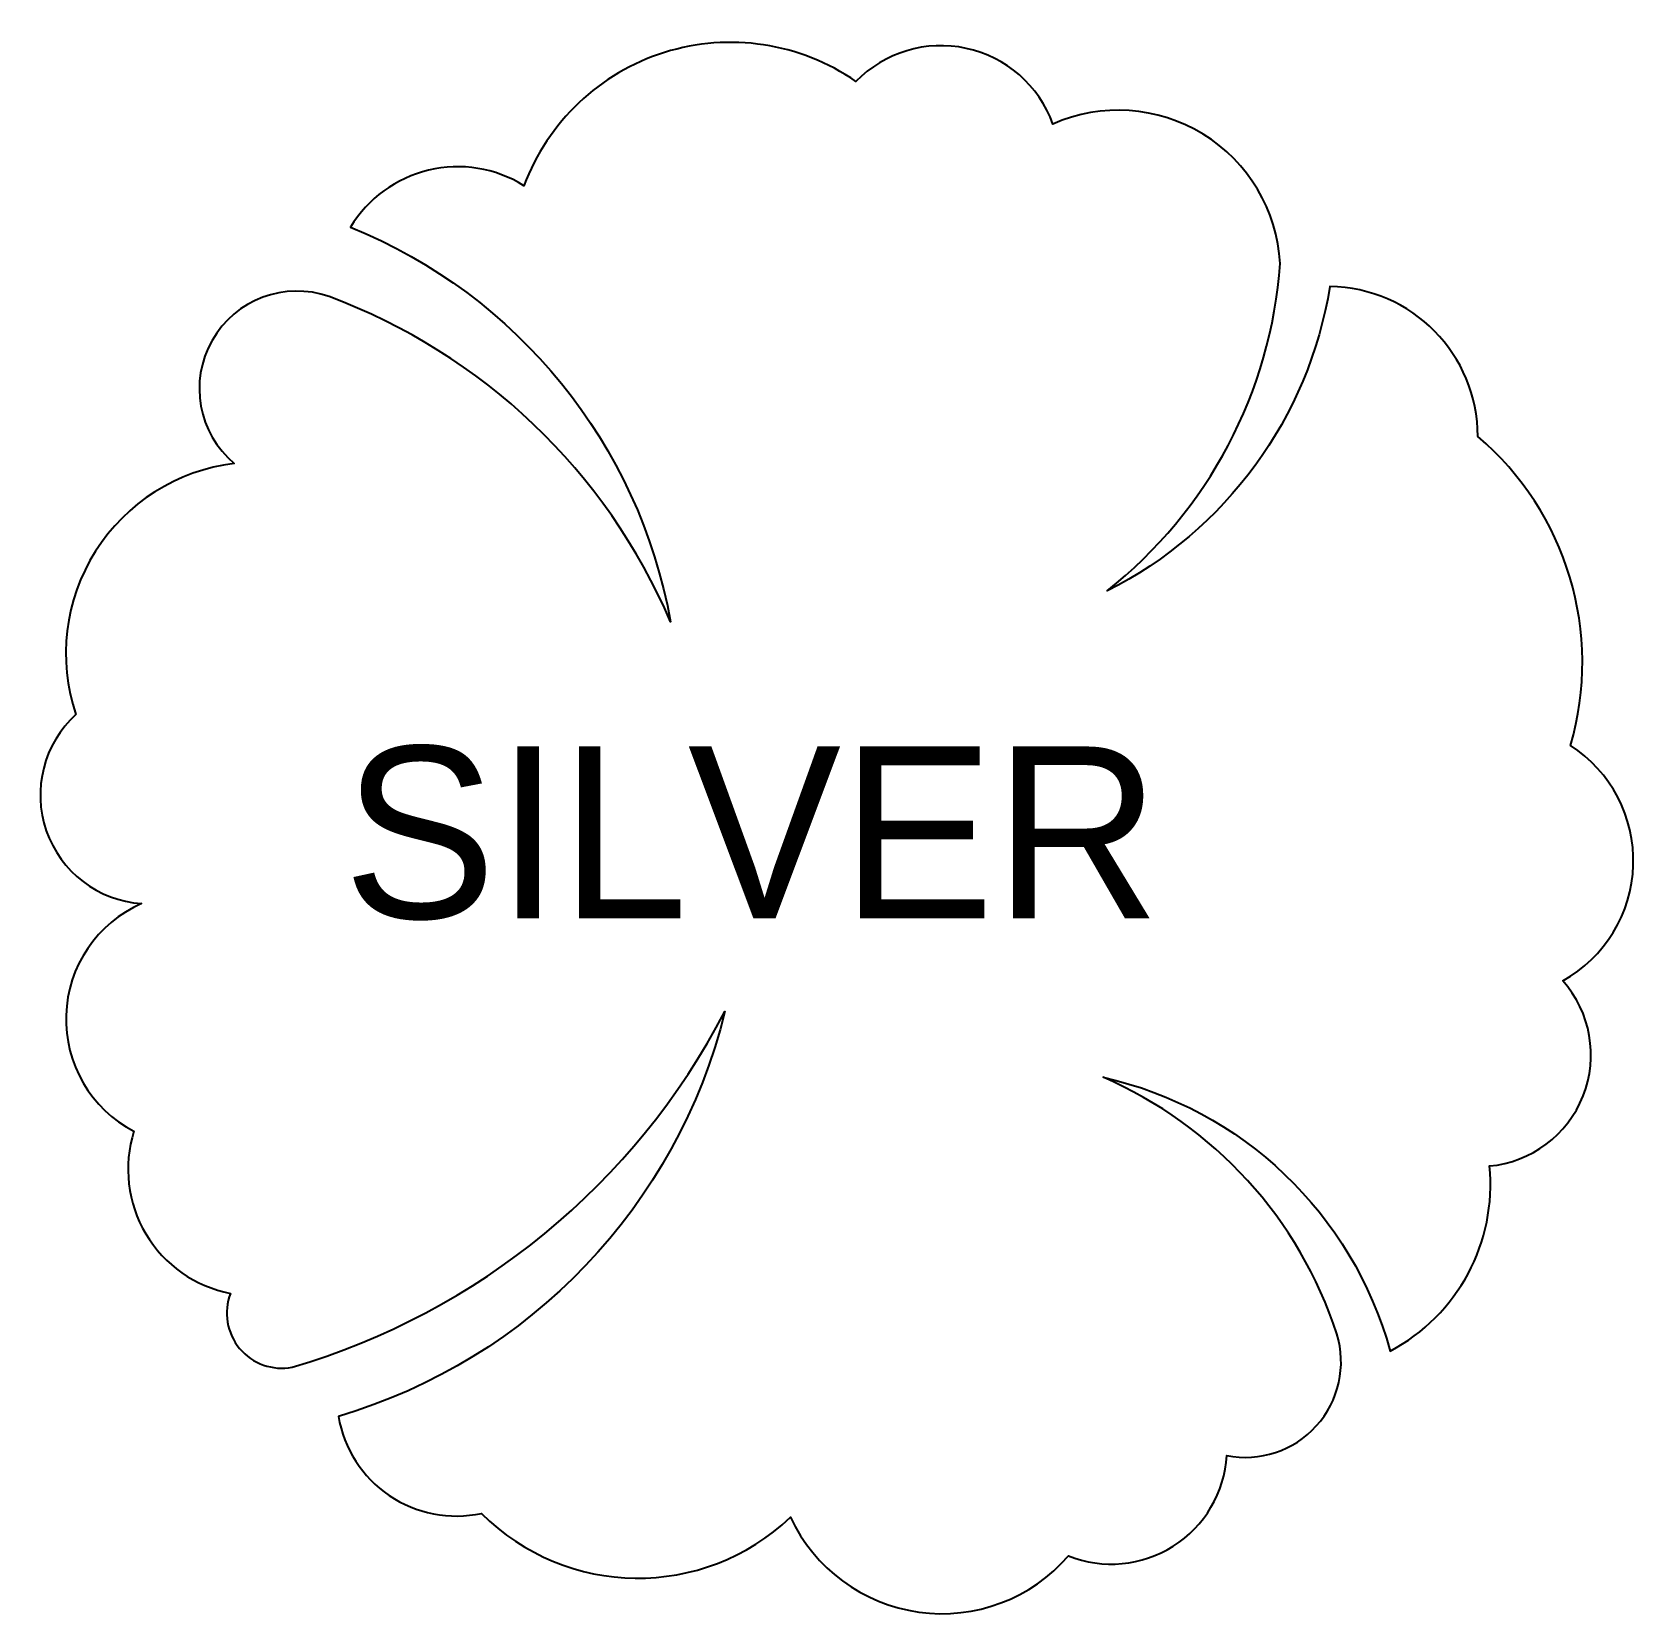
# Model space of a CAD drawing. Header units: feet. Extents: x -0.93 to 0.94, y -0.9 to 0.95.
import ezdxf

# ---------------------------------------------------------------- set-up
doc = ezdxf.new("R2010")
doc.units = ezdxf.units.FT
doc.header["$MEASUREMENT"] = 0
doc.layers.add('SYM-TREE', color=7, linetype='Continuous')

# ---------------------------------------------------------------- blocks, each defined once
blk = doc.blocks.new('trpec')
blk.add_lwpolyline([(0.317, -0.314, 0.21471), (0.1707, -0.1534, -0.27742), (0.3503, -0.3247, 0.305571), (0.4125, -0.2089, 0.61521), (0.4584, -0.093, 0.566725), (0.4632, 0.0543, 0.296028), (0.4052, 0.2476, 0.410074), (0.3126, 0.3415, -0.240303), (0.1732, 0.151, 0.210519), (0.2815, 0.356, 0.524218), (0.1393, 0.4432, 0.552496), (0.016, 0.4698, 0.488769), (-0.1918, 0.4046, 0.418787), (-0.3003, 0.3786, -0.25712), (-0.1, 0.1316, 0.205303), (-0.3137, 0.3352, 0.834351), (-0.3731, 0.2307, 0.475925), (-0.4722, 0.0737, 0.660521), (-0.4311, -0.0447, 0.630246), (-0.4359, -0.1872, 0.448541), (-0.3755, -0.2886, 0.589736), (-0.3368, -0.3348, 0.203997), (-0.0661, -0.1123, -0.266731), (-0.3079, -0.3656, 0.428008), (-0.2184, -0.4263, 0.406719), (-0.025, -0.4287, 0.543706), (0.149, -0.4529, 0.51119), (0.2481, -0.3901, 0.567213)], format="xyb", close=True)

msp = doc.modelspace()

# ---------------------------------------------------------------- block references
at = {"layer": 'SYM-TREE', "xscale": 1.859999999999673, "yscale": 1.859999999999673}
msp.add_blockref('trpec', (0.0031, 0.0165), dxfattribs=at)

# ---------------------------------------------------------------- texts
at = {"insert": (-0.5643, 0.1163), "char_height": 0.2, "width": 1.313872, "attachment_point": 1}
msp.add_mtext('SILVER', dxfattribs=at)

doc.saveas('drawing.dxf')
